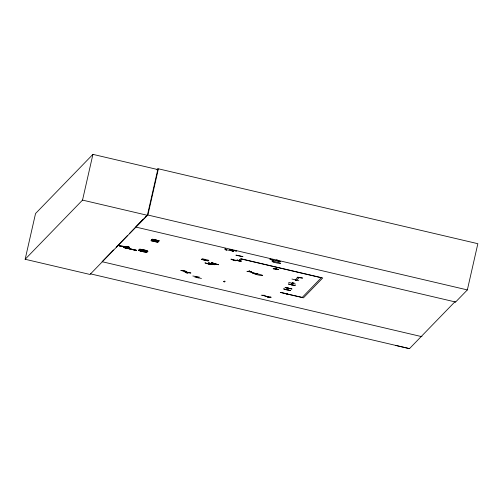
<?xml version="1.0" encoding="UTF-8"?>
<svg xmlns="http://www.w3.org/2000/svg" width="503" height="503" viewBox="0 0 503 503"><rect width="100%" height="100%" fill="white"/><g stroke="black" fill="none" stroke-linecap="round" stroke-linejoin="round"><path stroke-width="0.75" d="M208.336 262.956L214.567 264.735L208.324 262.906M194.868 277.122L201.439 278.436M236.026 255.128L242.804 256.612M136.175 250.519L123.832 247.457M136.414 250.287L123.795 247.57L136.244 250.444M158.627 241.603L151.843 239.849M152.516 239.183L159.394 240.868L152.528 239.233M202.017 258.668L208.846 260.334M288.439 284.025L295.305 285.66L288.439 284M291.954 279.027L298.795 280.743M395.553 345.385L409.473 348.636L454.844 301.857L455.605 302.026L467.35 289.917L477.85 243.697L157.973 168.706L147.385 215.303L90.006 274.468L25.15 259.265L35.543 213.524L92.923 154.364L157.779 169.568M25.15 259.265L82.53 200.1L92.923 154.364M141.513 221.364L141.601 220.98M158.25 169.417L147.945 214.775L135.728 227.035L455.605 302.026M157.967 242.232L151.082 240.667M151.73 240.088L151.919 239.522M154.836 240.874L154.635 241.547L155.289 240.924M155.289 239.944L155.157 240.61M155.37 239.956L155.15 240.686L156.1 240.151M155.389 240.742L155.603 240.013L155.389 240.742L156.075 240.132M185.135 272.192L190.694 272.984M183.966 271.06L187.908 272.563L186.776 273.066L187.789 272.431M187.474 272.406L187.814 272.538M215.183 264.628L209.078 262.893M205.067 262.868L211.178 264.597M211.335 262.956L212.373 262.428L211.373 262.918M226.099 250.085L224.841 249.048L225.306 248.74L226.476 250.161L224.885 249.004M224.351 281.875L225.004 281.215L223.967 281.787L225.004 281.259M231.053 259.202L235.329 260.768L231.059 259.183L231.367 259.246M233.637 251.619L232.009 250.507L233.618 251.569M236.435 251.06L229.569 249.664L236.454 251.016M237.341 260.101L237.02 260.07L241.044 261.503M239.478 260.17L239.12 260.189L239.554 259.9M246.948 271.35L251.77 271.884L247.237 271.444M249.557 271.142L248.526 271.677L249.557 271.142L249.255 271.01M252.506 273.072L257.266 273.607M270.369 259.127L270.054 259.177L270.438 258.85M270.092 259.133L273.582 260.579M267.533 297.122L271.029 297.223L267.263 296.94M277.581 260.837L277.593 260.347M277.606 260.108L277.398 260.768M277.7 260.164L277.486 260.818L277.782 260.183M276.31 268.91L276.7 268.986L275.726 269.445M278.448 269.388L273.091 268.721L278.649 269.407M276.663 260.177L280.158 261.679L276.411 260.089M285.088 287.483L292.004 289.011L285.138 287.358M295.525 284.082L288.665 282.409M287.182 294.022L280.316 292.394L287.238 293.897M297.286 277.329L302.617 278.077L297.103 277.216M151.849 239.812L158.722 241.427M208.211 260.862L201.282 259.372L208.192 260.912M158.715 241.465L151.755 240.032M199.44 277.14L192.825 275.984M261.208 295.217L264.716 295.311M211.669 262.968L212.341 262.321M238.931 260.805L239.422 260.208M156.905 169.813L157.973 168.706M113.489 249.966L102.096 261.711L421.973 336.702M116.199 247.174L127.592 235.423M129.761 233.191L143.204 219.327M145.87 216.573L147.473 214.926L467.35 289.917M242.138 259.208L240.509 260.887L239.17 260.573L240.924 258.768L322.731 277.952L303.447 297.833L283.78 293.224L302.234 297.399M288.867 288.269L287.251 289.935L285.911 289.621L287.534 287.955L288.804 288.238M299.323 277.486L296.569 280.328L295.23 280.014L297.99 277.178L299.618 277.637M302.114 297.518L321.398 277.637M151.038 240.742L157.948 242.327M154.742 241.484L154.396 241.49M155.043 240.874L154.459 241.427M187.078 273.091L187.732 272.469M188.166 273.022L187.55 272.877M205.161 259.542L204.677 260.051M204.922 260.17L205.532 259.554M212.769 262.924L212.033 262.748L212.819 262.906M239.164 260.152L238.466 260.812L239.503 260.277M239.239 260.617L239.95 260.761L239.283 260.598M223.596 281.328L224.288 281.491M224.357 281.862L224.042 281.743L224.696 281.083M248.218 271.23L248.689 271.35M248.627 271.651L249.287 271.029M249.557 271.104L248.903 271.727M275.348 269.086L276.392 269.325M276.021 269.564L276.675 268.942M276.04 269.621L276.7 268.986M292.042 283.214L292.331 283.29M295.494 280.033L295.242 279.907M286.873 289.841L287.213 289.841M291.677 284.861L291.966 284.924M119.739 245.98L119.161 245.791L128.441 246.935L119.5 245.923M129.629 247.237L120.481 246.231L129.661 247.25M276.134 269.193L276.593 269.344L276.235 269.212M299.801 277.662L299.191 277.493M205.545 259.623L205.255 259.491M208.563 263.868L207.997 263.779L211.423 263.899M212.059 263.83L215.24 263.868M212.574 263.899L212.379 263.83M214.913 263.855L215.221 263.943M215.429 263.93L212.235 263.886M155.251 240.994L154.981 240.931M225.828 249.626L226.432 249.746M205.067 262.962L210.996 264.691M211.134 263.824L211.229 263.836M233.273 259.976L238.837 260.78M239.044 260.862L233.417 260.032M231.996 250.915L232.656 251.041L225.96 249.645M272.066 259.925L278.146 260.931M198.232 277.813L196.264 276.65M249.739 271.708L249.419 271.658M252.525 273.098L257.039 273.506M197.773 277.662L198.069 277.706M190.895 273.01L184.972 272.029M262.931 295.362L268.948 297.066M196.466 276.769L196.013 276.593L198.019 277.782M242.874 256.656L236.07 255.216M248.696 271.343L248.149 271.211M82.53 200.1L147.385 215.303M240.805 258.894L321.279 277.757M123.996 247.363L136.414 250.274M90.364 273.827L409.473 348.636M154.905 240.535L157.961 241.251M184.192 271.092L184.488 271.205M270.689 297.141L271.023 297.235M299.436 277.524L299.474 277.599M269.004 297.084L263.038 295.387M254.788 273.336L249.513 271.689M241.295 261.635L237.083 260.02M276.436 260.145L280.165 261.661M270.061 259.158L273.538 260.623M128.183 246.866L127.856 246.74M233.329 251.462L232.078 250.419M212.335 262.937L218.579 264.748L212.348 262.981M283.648 288.898L290.533 290.577L283.667 288.923M180.929 270.52L186.902 271.488L180.954 270.495M292.721 282.604L290.791 284.591L292.13 284.905L294.06 282.919L292.721 282.604M158.03 240.962L154.974 240.245L158.017 240.994M273.896 262.226A4.408 0.465 12.8 0 0 280.643 263.39A4.408 0.465 12.8 0 0 274.556 261.547A4.408 0.465 12.8 0 0 273.896 262.226M140.324 250.972A4.408 0.465 12.8 0 0 147.071 252.135A4.408 0.465 12.8 0 0 140.985 250.293A4.408 0.465 12.8 0 0 140.324 250.972M140.318 250.991A4.408 0.465 12.8 0 0 147.065 252.154A4.408 0.465 12.8 0 0 140.978 250.312A4.408 0.465 12.8 0 0 140.318 250.991M141.117 250.142A4.414 0.472 12.8 0 0 147.882 251.311A4.414 0.472 12.8 0 0 141.777 249.457A4.414 0.472 12.8 0 0 141.117 250.142A4.408 0.465 12.8 0 0 147.863 251.33A4.408 0.465 12.8 0 0 141.777 249.488A4.408 0.465 12.8 0 0 141.117 250.167M255.952 274.387A4.408 0.465 12.8 0 0 262.698 275.55A4.408 0.465 12.8 0 0 256.605 273.707A4.408 0.465 12.8 0 0 255.952 274.387"/></g></svg>
